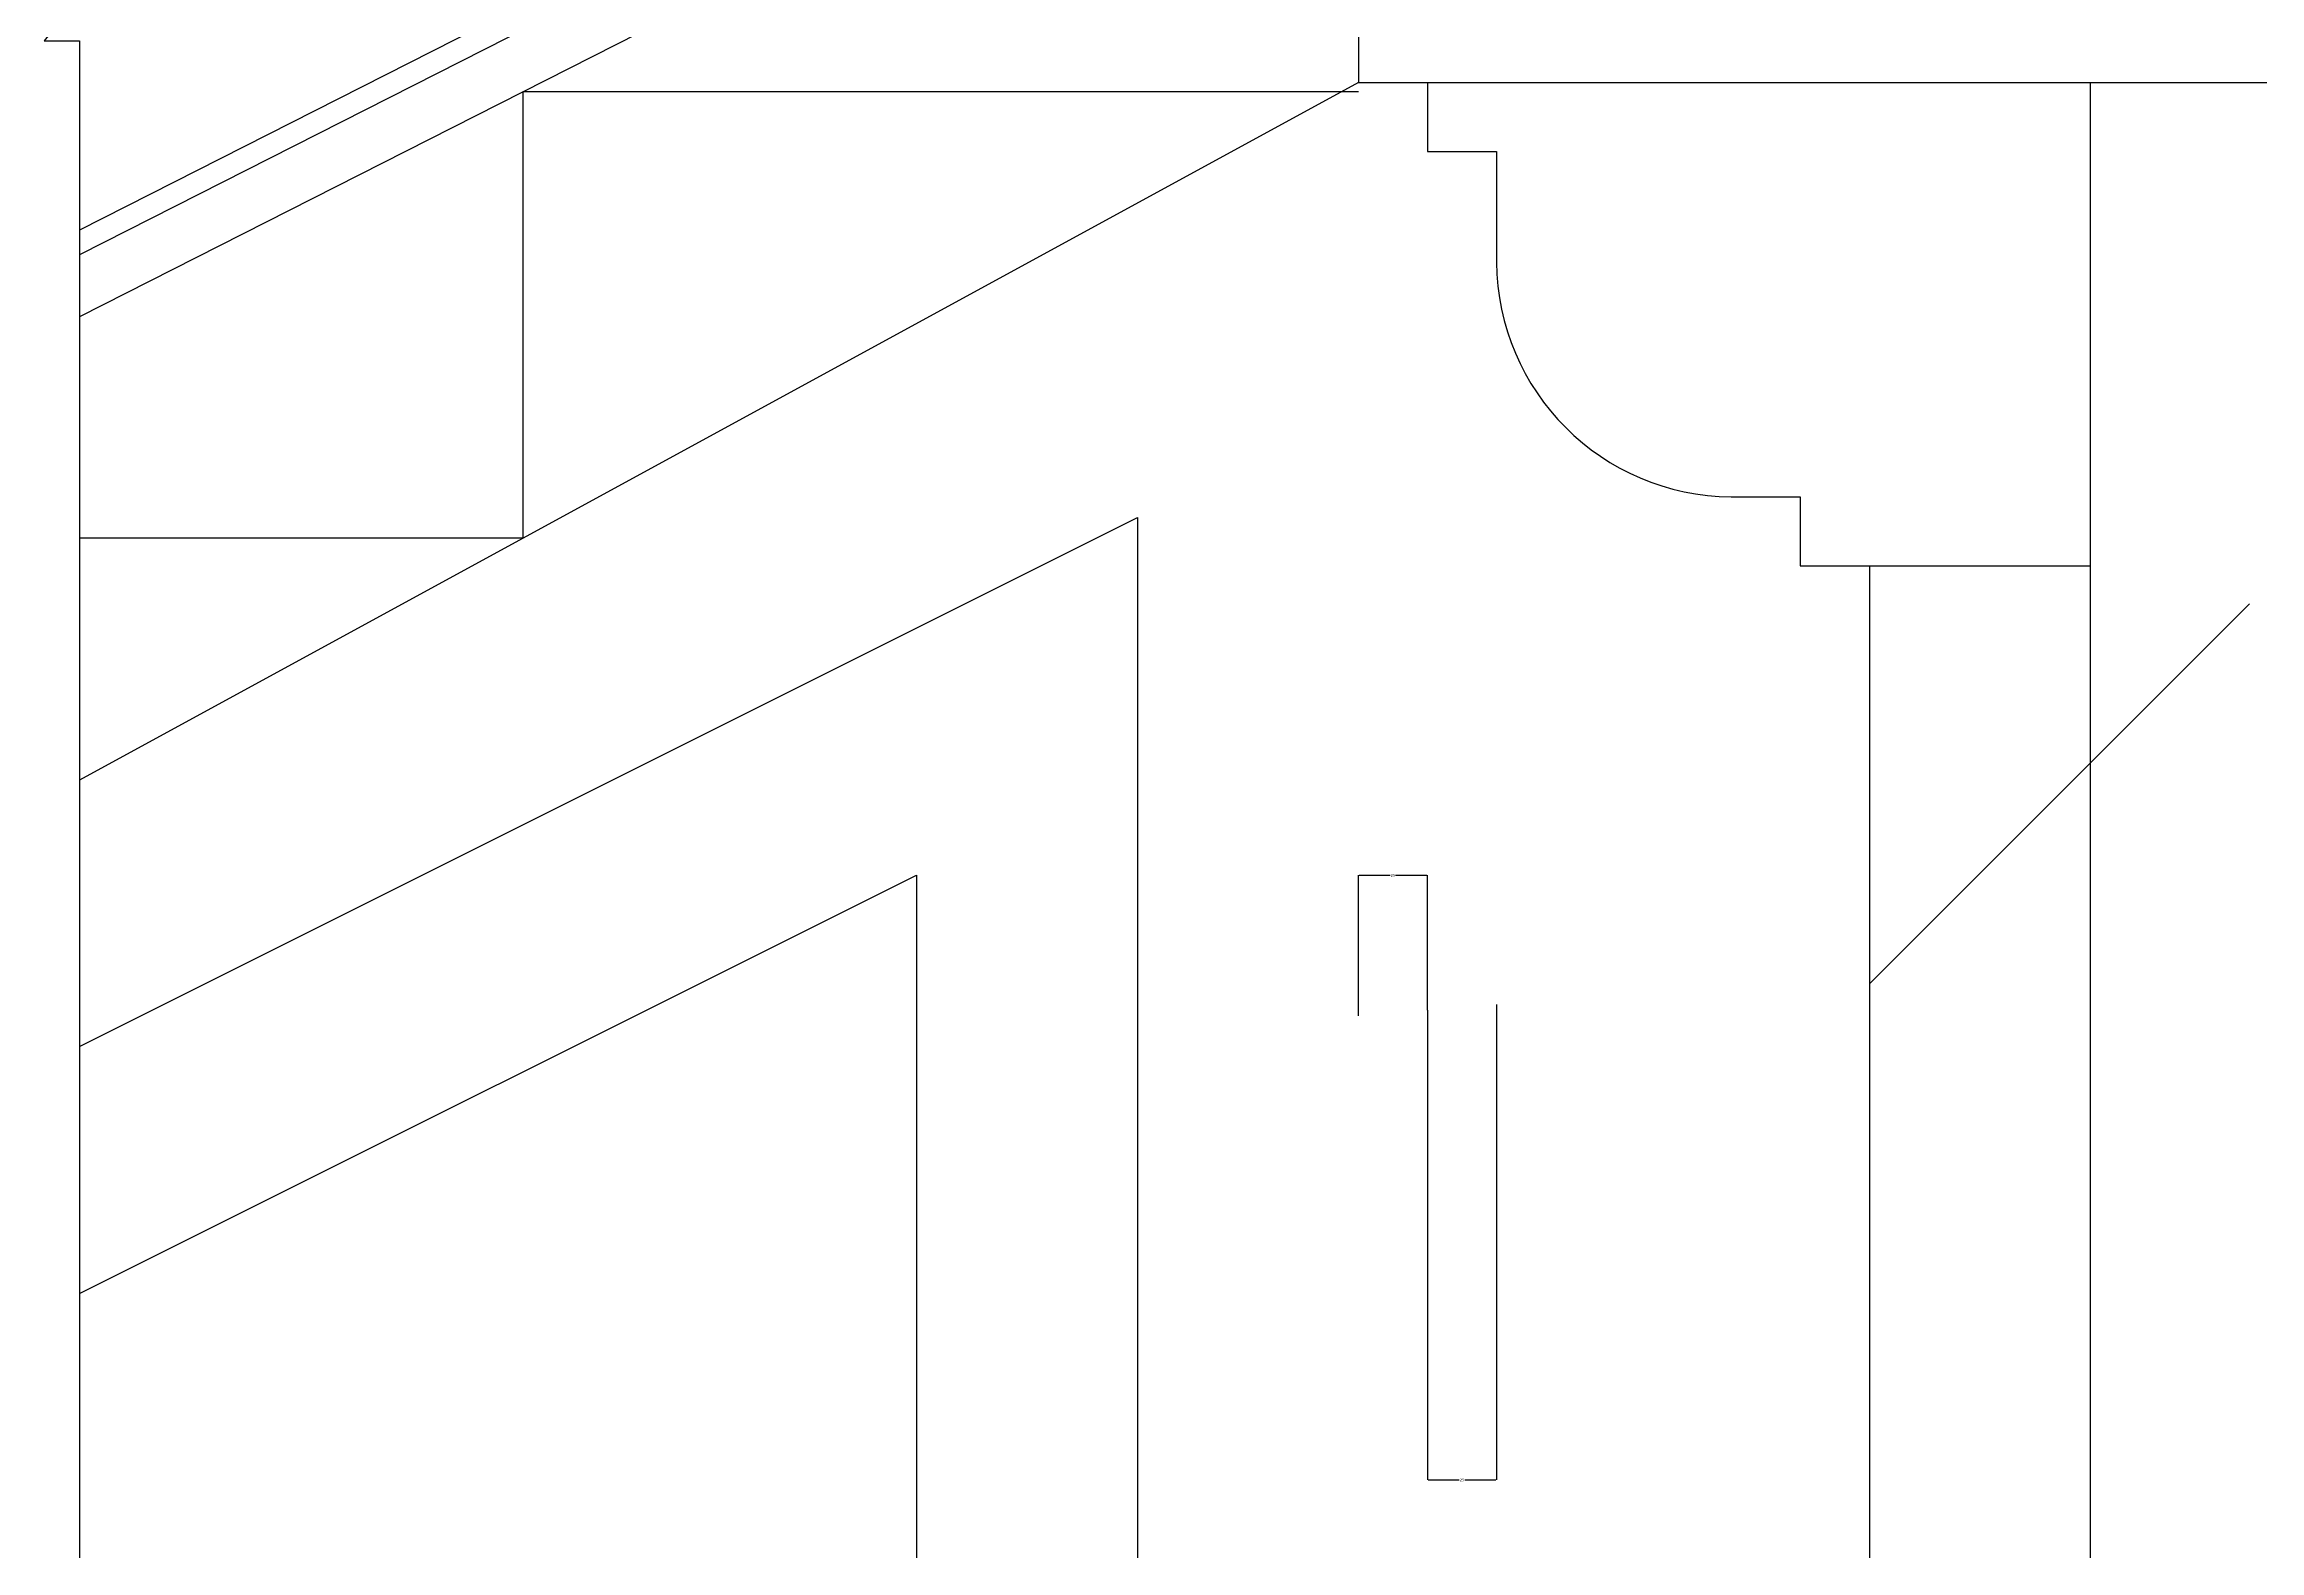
# Model space of a CAD drawing. Header units: metres. Extents: x 0 to 5136, y 0 to 4711.
# Drawn here: x 3468 to 4270, y 1230 to 1775 of the extents above; entities that cross this region are included whole.
import ezdxf

# ---------------------------------------------------------------- set-up
doc = ezdxf.new("R2010")
doc.units = ezdxf.units.M
for name, color, linetype in [('3', 3, 'Continuous'), ('4', 4, 'Continuous'), ('7', 7, 'Continuous'), ('BH', 3, 'Continuous'), ('DIM', 3, 'Continuous')]:
    doc.layers.add(name, color=color, linetype=linetype)
doc.dimstyles.get("Standard").update_dxf_attribs({"dimtxt": 2.5, "dimasz": 2.5, "dimexe": 1.25, "dimexo": 0.625, "dimtad": 1, "dimcen": 2.5, "dimazin": 3, "dimtfac": 1, "dimtmove": 0, "dimatfit": 3})

# ---------------------------------------------------------------- blocks, each defined once
blk = doc.blocks.new('*D47')
for p, q in [((3968.87, 1425.23), (3968.87, 1255.24)), ((3993.87, 1427.31), (3993.87, 1255.24)), ((3969.12, 1255.24), (3980.37, 1255.24)), ((3982.37, 1255.24), (3993.62, 1255.24))]:
    blk.add_line(p, q)
at = {"layer": 'Defpoints'}
for p in [(3968.87, 1425.23), (3993.87, 1427.31), (3968.87, 1255.24)]:
    blk.add_point(p, dxfattribs=at)
at = {"layer": 'DIM', "insert": (3981.37, 1255.24), "char_height": 1, "attachment_point": 5}
blk.add_mtext('25', dxfattribs=at)
blk = doc.blocks.new('*D48')
for p, q in [((3943.87, 1423.16), (3943.87, 1474.1)), ((3944.12, 1474.1), (3955.37, 1474.1)), ((3957.37, 1474.1), (3968.62, 1474.1)), ((3968.87, 1425.23), (3968.87, 1474.1))]:
    blk.add_line(p, q)
at = {"layer": 'Defpoints'}
for p in [(3943.87, 1474.1), (3943.87, 1423.16), (3968.87, 1425.23)]:
    blk.add_point(p, dxfattribs=at)
at = {"layer": 'DIM', "insert": (3956.37, 1474.1), "char_height": 1, "attachment_point": 5}
blk.add_mtext('25', dxfattribs=at)

msp = doc.modelspace()

# ---------------------------------------------------------------- hatches: boundary and pattern name
at = {"layer": 'BH'}
h = msp.add_hatch(dxfattribs=at)
h.set_pattern_fill('ANSI33', scale=200)
h.paths.add_polyline_path([(4538.87, 1761.06), (4538.87, 1823.43), (4526.18, 1823.43), (4551.56, 1854.9), (4538.87, 1854.9), (4538.87, 1911.06), (3943.87, 1911.06), (3943.87, 1761.06), (3968.87, 1761.06)])
h.paths.add_polyline_path([(4448.87, 1761.06), (4208.87, 1761.06), (4208.87, 701.06), (3943.87, 701.06), (3903.87, 701.06, 0.41), (3863.87, 661.06), (3863.87, 411.06), (4167.54, 411.06), (4167.54, 423.75), (4199.01, 398.37), (4199.01, 411.06), (4448.87, 411.06)])
h = msp.add_hatch(dxfattribs=at)
h.set_pattern_fill('ANSI33', scale=200)
h.paths.add_polyline_path([(3968.87, 1761.06), (3968.87, 1736.06), (3993.87, 1736.06), (3993.87, 1696.06, 0.41), (4078.87, 1611.06), (4103.87, 1611.06), (4103.87, 1586.06), (4128.87, 1586.06), (4208.87, 1586.06), (4208.87, 1761.06)])
h = msp.add_hatch(dxfattribs=at)
h.set_pattern_fill('ANSI33', scale=200)
h.paths.add_polyline_path([(4208.87, 1586.06), (4128.87, 1586.06), (4128.87, 971.06), (4208.87, 971.06)])

# ---------------------------------------------------------------- linework, layer by layer
at = {"layer": '3'}
for p, q in [((3943.87, 1761.06), (3480.85, 1508.5)), ((3641.41, 1757.66), (3641.41, 1596.09)), ((3480.85, 1412.11), (3863.87, 1603.63)), ((3641.41, 1596.09), (3480.85, 1596.09)), ((3863.87, 1603.63), (3863.87, 734.55)), ((3480.85, 1322.67), (3783.87, 1474.19)), ((3783.87, 1474.19), (3783.87, 814.55))]:
    msp.add_line(p, q, dxfattribs=at)
for points in [[(3480.85, 2887.13), (3480.85, 1829.21), (3480.85, 1807.59), (3493.54, 1807.59), (3468.16, 1776.11), (3480.85, 1776.11), (3480.85, 1681.06), (3480.85, 385.33)], [(3480.85, 1902.55), (4127.6, 2228.25), (4127.6, 2026.67), (3480.85, 1698.65)], [(3480.85, 1893.6), (4119.6, 2215.26), (4119.6, 2031.58), (3480.85, 1707.62)], [(3943.87, 1757.66), (3641.41, 1757.66)]]:
    msp.add_lwpolyline(points, dxfattribs=at)
at = {"layer": '4'}
msp.add_line((4208.87, 461.06), (4208.87, 1761.06), dxfattribs=at)
msp.add_lwpolyline([(4538.87, 1911.06), (3943.87, 1911.06), (3943.87, 1911.06), (3943.87, 1911.06), (3943.87, 1761.06), (3968.87, 1761.06), (3968.87, 1736.06), (3993.87, 1736.06), (3993.87, 1696.06, 0.41), (4078.87, 1611.06), (4103.87, 1611.06), (4103.87, 1586.06), (4128.87, 1586.06), (4128.87, 971.06), (4103.87, 971.06), (4103.87, 946.21, 0.36), (3968.87, 851.06), (3943.87, 851.06), (3943.87, 701.06), (3903.87, 701.06, 0.41), (3863.87, 661.06), (3863.87, 411.06)], format="xyb", dxfattribs=at)
at = {"layer": '7'}
for p, q in [((3968.87, 1761.06), (4538.87, 1761.06)), ((4128.87, 1586.06), (4208.87, 1586.06))]:
    msp.add_line(p, q, dxfattribs=at)
msp.add_lwpolyline([(3480.85, 1924.95), (4147.6, 2260.71), (4147.6, 2014.39), (3480.85, 1676.23)], dxfattribs=at)

# ---------------------------------------------------------------- dimensions: what is measured, and where the dimension line sits
at = {"layer": 'DIM'}
for base, p1, p2, picture, middle in [((3943.87, 1474.1), (3943.87, 1423.16), (3968.87, 1425.23), '*D48', (3956.37, 1474.1)), ((3968.87, 1255.24), (3968.87, 1425.23), (3993.87, 1427.31), '*D47', (3981.37, 1255.24))]:
    dim = msp.add_linear_dim(base=base, p1=p1, p2=p2, dimstyle='Standard', dxfattribs=at)
    dim.commit()
    dim.dimension.update_dxf_attribs({"geometry": picture, "text_midpoint": middle})

doc.saveas('drawing.dxf')
